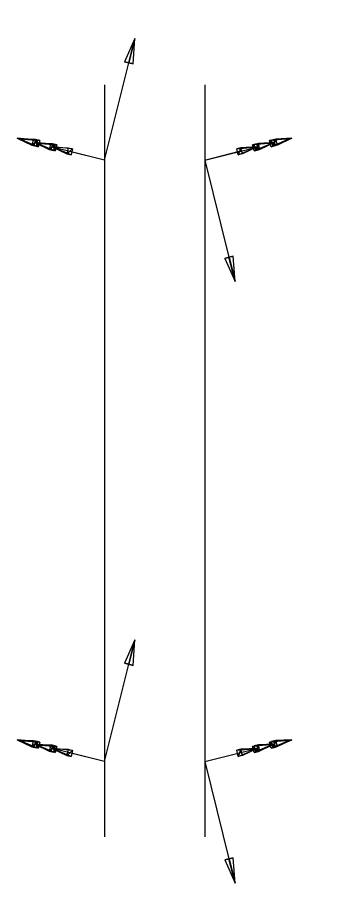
# Model space of a CAD drawing. Header units: millimetres. Extents: x -13087 to 13, y -102 to 102.
# Drawn here: x -10873.2 to -10849.1, y -33.7 to 35.4 of the extents above; entities that cross this region are included whole.
import ezdxf

# ---------------------------------------------------------------- set-up
doc = ezdxf.new("R2010")
doc.units = ezdxf.units.MM
doc.layers.add('AutoDetect_70_106', color=1, linetype='Continuous')
doc.layers.add('AutoDetect_71_113', color=1, linetype='Continuous')

# ---------------------------------------------------------------- blocks, each defined once
blk = doc.blocks.new('Kontrollpunkt')
at = {"color": 0}
for q in [(0, 6), (8, 0), (0, 0, 4)]:
    blk.add_line((0, 0), q, dxfattribs=at)
for points in [[(0.25, 8, -0.25), (-0.25, 8, -0.25), (-0.25, 8, 0.25), (0, 10, 0), (-0.25, 8, -0.25), (0.25, 8, 0.25), (0, 10, 0), (0.25, 8, -0.25), (0.25, 8, 0.25), (-0.25, 8, 0.25)], [(0.25, 6, -0.25), (-0.25, 6, -0.25), (-0.25, 6, 0.25), (0, 8, 0), (-0.25, 6, -0.25), (0.25, 6, 0.25), (0, 8, 0), (0.25, 6, -0.25), (0.25, 6, 0.25), (-0.25, 6, 0.25)], [(0.25, 0.25, 4), (-0.25, 0.25, 4), (-0.25, -0.25, 4), (0, 0, 6), (-0.25, 0.25, 4), (0.25, -0.25, 4), (0, 0, 6), (0.25, 0.25, 4), (0.25, -0.25, 4), (-0.25, -0.25, 4)], [(0.25, 0.25, 6), (-0.25, 0.25, 6), (-0.25, -0.25, 6), (0, 0, 8), (-0.25, 0.25, 6), (0.25, -0.25, 6), (0, 0, 8), (0.25, 0.25, 6), (0.25, -0.25, 6), (-0.25, -0.25, 6)], [(0.25, 0.25, 8), (-0.25, 0.25, 8), (-0.25, -0.25, 8), (0, 0, 10), (-0.25, 0.25, 8), (0.25, -0.25, 8), (0, 0, 10), (0.25, 0.25, 8), (0.25, -0.25, 8), (-0.25, -0.25, 8)], [(8, 0.25, -0.25), (8, 0.25, 0.25), (8, -0.25, 0.25), (10, 0, 0), (8, 0.25, 0.25), (8, -0.25, -0.25), (10, 0, 0), (8, 0.25, -0.25), (8, -0.25, -0.25), (8, -0.25, 0.25)]]:
    blk.add_polyline3d(points, dxfattribs=at)

msp = doc.modelspace()

# ---------------------------------------------------------------- linework, layer by layer
at = {"layer": 'AutoDetect_70_106', "color": 1}
msp.add_line((-10866.254, 30, -0.001), (-10866.254, -30, -0.001), dxfattribs=at)
at = {"layer": 'AutoDetect_71_113', "color": 1}
msp.add_line((-10858.254, 30, -0.001), (-10858.254, -30, -0.001), dxfattribs=at)

# ---------------------------------------------------------------- block references
at = {"layer": 'AutoDetect_70_106', "color": 1, "extrusion": (-0.696364, 0.173648, 0.696364), "rotation": 180}
for p in [(2605.855, -7346.085, 7571.038), (2652.429, -7337.997, 7562.703)]:
    msp.add_blockref('Kontrollpunkt', p, dxfattribs=at)
at = {"layer": 'AutoDetect_71_113', "color": 1, "extrusion": (0.696364, 0.173648, 0.696364), "rotation": 180}
for p in [(2650.493, 7332.591, -7557.133), (2603.92, 7340.678, -7565.468)]:
    msp.add_blockref('Kontrollpunkt', p, dxfattribs=at)

doc.saveas('drawing.dxf')
